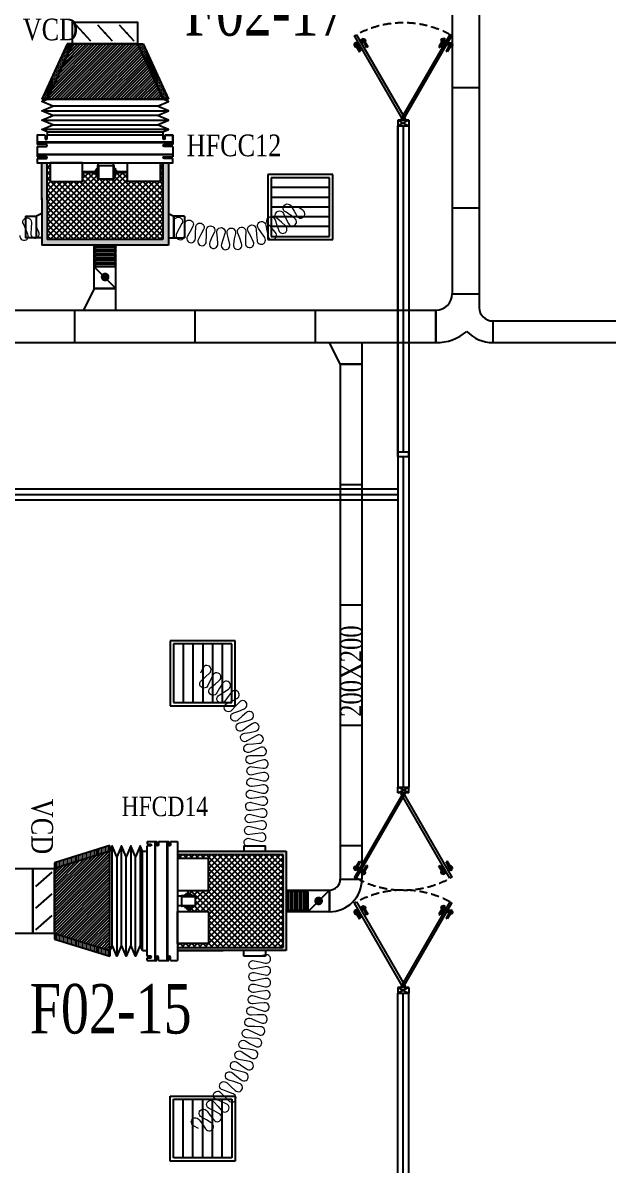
# Model space of a CAD drawing. Header units: metres. Extents: x 352651 to 1421851, y -87441 to -24441.
# Drawn here: x 466620 to 472017, y -55397 to -44860 of the extents above; entities that cross this region are included whole.
import ezdxf
from ezdxf.enums import TextEntityAlignment as Align

# ---------------------------------------------------------------- set-up
doc = ezdxf.new("R2010")
doc.units = ezdxf.units.M
doc.header["$LTSCALE"] = 300
doc.header["$MEASUREMENT"] = 0
doc.linetypes.add('DASHED2', pattern=[0.375, 0.25, -0.125])
for name, color, linetype in [('bat noi mem', 4, 'CONTINUOUS'), ('CUA', 8, 'CONTINUOUS'), ('CUAGIO', 2, 'CONTINUOUS'), ('KHUAT', 8, 'DASHED2'), ('KT', 1, 'CONTINUOUS'), ('thiet bi', 11, 'CONTINUOUS')]:
    doc.layers.add(name, color=color, linetype=linetype)
doc.layers.add('noi mem', color=5, linetype='BATTING', lineweight=0)
doc.styles.add('PHU', font='vntimeh.shx', dxfattribs={"width": 0.8})
doc.styles.add('ROMANS', font='romans.shx', dxfattribs={"width": 0.75, "bigfont": 'romancvn.shx'})
doc.linetypes.add('BATTING', pattern='A,0.0001,-0.1,[134,ltypeshp.shx,S=0.1,R=0,X=-0.1,Y=0],-0.2,[134,ltypeshp.shx,S=0.1,R=180,X=0.1,Y=0],-0.1', length=0.4001)
pattern_1 = [(0, (6191.959, -330839.266), (6.25, 12.5), [0, -12.5])]
pattern_2 = [(90, (524869.06, -608628.368), (12.5, 6.25), [0, -12.5])]

# ---------------------------------------------------------------- blocks, each defined once
blk = doc.blocks.new('SAG')
at = {"layer": 'CUAGIO'}
for p, q in [((-300, 300), (-300, -300)), ((300, 300), (-300, 300)), ((300, -300), (300, 300)), ((-300, -300), (300, -300))]:
    blk.add_line(p, q, dxfattribs=at)
at = {"layer": 'CUAGIO', "color": 8}
for p, q in [((-270, 270), (-270, -270)), ((270, 270), (-270, 270)), ((-180, -270), (-180, 270)), ((-90, -270), (-90, 270)), ((0, -270), (0, 270)), ((90, -270), (90, 270)), ((180, -270), (180, 270)), ((270, -270), (270, 270)), ((-270, -270), (270, -270))]:
    blk.add_line(p, q, dxfattribs=at)
blk = doc.blocks.new('bac noi mem')
at = {"layer": 'bat noi mem'}
for p, q in [((493887, -64673), (493867, -64693)), ((494067, -64693), (493867, -64693)), ((493867, -64693), (493887, -64713)), ((494047, -64673), (493887, -64673)), ((494047, -64673), (494067, -64693)), ((494067, -64693), (494047, -64713)), ((493887, -64713), (493867, -64733)), ((494067, -64733), (493867, -64733)), ((493867, -64733), (493887, -64753)), ((493887, -64753), (493867, -64773)), ((494067, -64773), (493867, -64773)), ((493867, -64773), (493887, -64793)), ((493887, -64793), (493867, -64813)), ((494047, -64713), (493887, -64713)), ((494047, -64753), (493887, -64753)), ((494047, -64793), (493887, -64793)), ((494047, -64713), (494067, -64733)), ((494067, -64733), (494047, -64753)), ((494047, -64753), (494067, -64773)), ((494067, -64773), (494047, -64793)), ((494047, -64793), (494067, -64813)), ((494067, -64813), (493867, -64813)), ((493867, -64813), (493887, -64833)), ((493887, -64833), (493867, -64853)), ((494067, -64853), (493867, -64853)), ((493867, -64853), (493887, -64873)), ((494047, -64833), (493887, -64833)), ((494047, -64873), (493887, -64873)), ((494067, -64813), (494047, -64833)), ((494047, -64833), (494067, -64853)), ((494067, -64853), (494047, -64873))]:
    blk.add_line(p, q, dxfattribs=at)

msp = doc.modelspace()

# ---------------------------------------------------------------- hatches: boundary and pattern name
at = {"layer": 'CUAGIO'}
h = msp.add_hatch(dxfattribs=at)
h.set_pattern_fill('DOTS', color=256, scale=200, style=0)
h.set_pattern_definition(pattern_1)
h.paths.add_polyline_path([(466844.9, -45564.1), (466794.9, -45564.1), (467028.4, -45054.1), (467078.4, -45054.1)])
h = msp.add_hatch(dxfattribs=at)
h.set_pattern_fill('ANSI31', color=256, scale=150, style=0)
h.set_pattern_definition([(45, (-178200, -49.294), (-13.25825215, 13.25825215), [])])
h.paths.add_polyline_path([(467678.4, -45054.1), (467078.4, -45054.1), (466844.9, -45564.1), (467911.9, -45564.1)])
h = msp.add_hatch(dxfattribs=at)
h.set_pattern_fill('DOTS', color=256, scale=200, style=0)
h.set_pattern_definition(pattern_1)
h.paths.add_polyline_path([(467678.4, -45054.1), (467728.4, -45054.1), (467961.9, -45564.1), (467911.9, -45564.1)])
h = msp.add_hatch(dxfattribs=at)
h.set_pattern_fill('DOTS', color=2, scale=200, style=0)
h.set_pattern_definition([(0, (-83715.349, 10575.844), (6.25, 12.5), [0, -12.5])])
h.paths.add_polyline_path([(467961.9, -46149.6), (467911.9, -46149.6), (467911.9, -46859.6), (466844.9, -46859.6), (466844.9, -46477), (466844.9, -46149.6), (466794.9, -46149.6), (466794.9, -46492), (466794.9, -46909.6), (467961.9, -46909.6)])
at = {"layer": 'CUAGIO', "ltscale": 1.5}
h = msp.add_hatch(dxfattribs=at)
h.set_pattern_fill('ANSI37', color=9, scale=300, style=0)
h.paths.add_polyline_path([(467911.9, -46859.6), (467911.9, -46149.6), (467885.9, -46149.6), (467885.9, -46324.6), (467585.9, -46324.6), (467585.9, -46241.7), (467480.6, -46241.7), (467480.6, -46257.3), (467470.1, -46257.3), (467470.1, -46273.1), (467460.2, -46273.1), (467460.2, -46298.1, -1), (467453.7, -46300.2), (467317.5, -46300.2, -1), (467311.1, -46298.1), (467311.1, -46273.1), (467301.2, -46273.1), (467301.2, -46257.3), (467290.6, -46257.3), (467290.6, -46241.7), (467171, -46241.7), (467171, -46324.6), (466871, -46324.6), (466871, -46149.6), (466844.9, -46149.6), (466844.9, -46492), (466844.9, -46859.6)])
at = {"layer": 'CUAGIO'}
h = msp.add_hatch(dxfattribs=at)
h.set_pattern_fill('DOTS', color=2, scale=200, angle=90, style=0)
h.set_pattern_definition(pattern_2)
h.paths.add_polyline_path([(466912, -52659.6), (466912, -52607.2), (467422, -52449.2), (467422, -52501.6)])
h = msp.add_hatch(dxfattribs=at)
h.set_pattern_fill('ANSI31', color=256, scale=150, style=0)
h.set_pattern_definition([(45, (-177759.066, 1e-10), (-13.25825215, 13.25825215), [])])
h.paths.add_polyline_path([(467422, -52501.6), (466912, -52659.6), (466912, -53259.6), (467422, -53417.6)])
h = msp.add_hatch(dxfattribs=at)
h.set_pattern_fill('DOTS', color=2, scale=200, angle=-90, style=0)
h.set_pattern_definition([(270, (498584.477, 545577.285), (12.5, -6.25), [0, -12.5])])
h.paths.add_polyline_path([(469017, -53387.6), (468047, -53387.6), (468047, -53417.6), (469047, -53417.6), (469047, -52501.6), (468047, -52501.6), (468047, -52531.6), (469017, -52531.6)])
at = {"layer": 'CUAGIO', "ltscale": 1.5}
h = msp.add_hatch(dxfattribs=at)
h.set_pattern_fill('ANSI37', color=9, scale=300, style=0)
h.paths.add_polyline_path([(468333, -53057.8), (468333, -53352.8), (468047, -53352.8), (468047, -53387.6), (469017, -53387.6), (469017, -52531.6), (468047, -52531.6), (468047, -52567.8), (468333, -52567.8), (468333, -52862.8), (468145.6, -52862.8), (468145.6, -52892.2), (468165.8, -52892.2), (468165.8, -52902.7), (468181.6, -52902.7), (468181.6, -52912.6), (468206.5, -52912.6, -1), (468208.6, -52919.1), (468208.6, -53001.5, -1), (468206.5, -53007.9), (468181.6, -53007.9), (468181.6, -53017.8), (468165.8, -53017.8), (468165.8, -53028.4), (468145.6, -53028.4), (468145.6, -53057.8)])
at = {"layer": 'CUAGIO'}
h = msp.add_hatch(dxfattribs=at)
h.set_pattern_fill('DOTS', color=2, scale=200, angle=90, style=0)
h.set_pattern_definition(pattern_2)
h.paths.add_polyline_path([(466912, -53311.9), (466912, -53259.6), (467422, -53417.6), (467422, -53469.9)])

# ---------------------------------------------------------------- linework, layer by layer
at = {"layer": 'bat noi mem'}
for p, q in [((466844.9, -45564.1), (467911.9, -45564.1)), ((467911.9, -45564.1), (466844.9, -45564.1)), ((466794.9, -45671.3), (467961.9, -45671.3)), ((467861.9, -45628.4), (466894.9, -45628.4)), ((467861.9, -45714.1), (466894.9, -45714.1)), ((466794.9, -45757), (467961.9, -45757)), ((466894.9, -45799.8), (467861.9, -45799.8)), ((467961.9, -45842.7), (466794.9, -45842.7)), ((467443.5, -53367.6), (467443.5, -52451.6)), ((467529.2, -53367.6), (467529.2, -52451.6)), ((467614.9, -52451.6), (467614.9, -53367.6)), ((467700.6, -52451.6), (467700.6, -53367.6)), ((467422, -53417.6), (467422, -52501.6)), ((467486.3, -52551.6), (467486.3, -53467.6)), ((467572, -53467.6), (467572, -52551.6)), ((467657.7, -53467.6), (467657.7, -52551.6))]:
    msp.add_line(p, q, dxfattribs=at)
for points in [[(466844.9, -45864.1), (466794.9, -45842.7), (466894.9, -45799.8), (466794.9, -45757), (466894.9, -45714.1), (466794.9, -45671.3), (466894.9, -45628.4), (466794.9, -45585.6), (466844.9, -45564.1)], [(467911.9, -45864.1), (467961.9, -45842.7), (467861.9, -45799.8), (467961.9, -45757), (467861.9, -45714.1), (467961.9, -45671.3), (467861.9, -45628.4), (467961.9, -45585.6), (467911.9, -45564.1)], [(467722, -52501.6), (467700.6, -52451.6), (467657.7, -52551.6), (467614.9, -52451.6), (467572, -52551.6), (467529.2, -52451.6), (467486.3, -52551.6), (467443.5, -52451.6), (467422, -52501.6)], [(467722, -53417.6), (467700.6, -53367.6), (467657.7, -53467.6), (467614.9, -53367.6), (467572, -53467.6), (467529.2, -53367.6), (467486.3, -53467.6), (467443.5, -53367.6), (467422, -53417.6)]]:
    msp.add_lwpolyline(points, dxfattribs=at)
at = {"layer": 'CUA'}
for p, q in [((469716.2, -45049.7), (469671.2, -45075.6)), ((469679.8, -45038.8), (469708.8, -45088.9)), ((469696.8, -45080.6), (469722.8, -45125.7)), ((469707.6, -45074.4), (469733.6, -45119.4)), ((469737.7, -45037.2), (469782.7, -45011.3)), ((469746.5, -45000.3), (469775.4, -45050.5)), ((469763.4, -45042.2), (469789.4, -45087.2)), ((469774.2, -45035.9), (469800.2, -45081)), ((469800.2, -45081), (469789.4, -45087.2)), ((470482.2, -45035.9), (470456.2, -45081)), ((470456.2, -45081), (470467, -45087.2)), ((470493, -45042.2), (470467, -45087.2)), ((470518.7, -45037.2), (470473.7, -45011.3)), ((470509.9, -45000.3), (470481, -45050.5)), ((470548.8, -45074.4), (470522.8, -45119.4)), ((470559.6, -45080.6), (470533.6, -45125.7)), ((470540.2, -45049.7), (470585.2, -45075.6)), ((470576.6, -45038.8), (470547.6, -45088.9)), ((469722.8, -45125.7), (469733.6, -45119.4)), ((470533.6, -45125.7), (470522.8, -45119.4)), ((470178, -45756.8), (470078.4, -45756.8)), ((470178, -45756.8), (470078.4, -45809.6)), ((470078.4, -45756.8), (470178, -45809.6)), ((470078.4, -45756.8), (470078.4, -45809.6)), ((470078.4, -45809.6), (470178, -45809.6)), ((470178, -45756.8), (470178, -45809.6)), ((470078.4, -51909.6), (470178, -51909.6)), ((470178, -51962.3), (470078.4, -51909.6)), ((470078.4, -51962.3), (470178, -51909.6)), ((470078.4, -51962.3), (470078.4, -51909.6)), ((470178, -51962.3), (470178, -51909.6)), ((470178, -51962.3), (470078.4, -51962.3)), ((469716.2, -52669.5), (469671.2, -52643.5)), ((469679.8, -52680.4), (469708.8, -52630.2)), ((469696.8, -52638.5), (469722.8, -52593.5)), ((469707.6, -52644.7), (469733.6, -52599.7)), ((469722.8, -52593.5), (469733.6, -52599.7)), ((469737.7, -52681.9), (469782.7, -52707.9)), ((469746.5, -52718.8), (469775.4, -52668.7)), ((469763.4, -52677), (469789.4, -52631.9)), ((469774.2, -52683.2), (469800.2, -52638.2)), ((469800.2, -52638.2), (469789.4, -52631.9)), ((470456.2, -52638.2), (470467, -52631.9)), ((470482.2, -52683.2), (470456.2, -52638.2)), ((470493, -52677), (470467, -52631.9)), ((470518.7, -52681.9), (470473.7, -52707.9)), ((470509.9, -52718.8), (470481, -52668.7)), ((470533.6, -52593.5), (470522.8, -52599.7)), ((470548.8, -52644.7), (470522.8, -52599.7)), ((470559.6, -52638.5), (470533.6, -52593.5)), ((470540.2, -52669.5), (470585.2, -52643.5)), ((470576.6, -52680.4), (470547.6, -52630.2)), ((469746.5, -53000.3), (469775.4, -53050.5)), ((470509.9, -53000.3), (470481, -53050.5)), ((469716.2, -53049.7), (469671.2, -53075.6)), ((469679.8, -53038.8), (469708.8, -53088.9)), ((469696.8, -53080.6), (469722.8, -53125.7)), ((469707.6, -53074.4), (469733.6, -53119.4)), ((469737.7, -53037.2), (469782.7, -53011.3)), ((469763.4, -53042.2), (469789.4, -53087.2)), ((469774.2, -53035.9), (469800.2, -53081)), ((469800.2, -53081), (469789.4, -53087.2)), ((470482.2, -53035.9), (470456.2, -53081)), ((470456.2, -53081), (470467, -53087.2)), ((470493, -53042.2), (470467, -53087.2)), ((470518.7, -53037.2), (470473.7, -53011.3)), ((470548.8, -53074.4), (470522.8, -53119.4)), ((470559.6, -53080.6), (470533.6, -53125.7)), ((470540.2, -53049.7), (470585.2, -53075.6)), ((470576.6, -53038.8), (470547.6, -53088.9)), ((469722.8, -53125.7), (469733.6, -53119.4)), ((470533.6, -53125.7), (470522.8, -53119.4)), ((470178, -53756.8), (470078.4, -53756.8)), ((470178, -53756.8), (470078.4, -53809.6)), ((470078.4, -53756.8), (470178, -53809.6)), ((470078.4, -53756.8), (470078.4, -53809.6)), ((470078.4, -53809.6), (470178, -53809.6)), ((470178, -53756.8), (470178, -53809.6))]:
    msp.add_line(p, q, dxfattribs=at)
at = {"layer": 'CUA', "linetype": 'Continuous'}
for p, q in [((470078.4, -48859.6), (470078.4, -45809.6)), ((470078.4, -45809.6), (470078.4, -48859.6)), ((470128.4, -45809.6), (470128.4, -48819.6)), ((470178.4, -45809.6), (470178.4, -48859.6)), ((470078.4, -48859.6), (470078.4, -51909.6)), ((470128.4, -48859.6), (470128.4, -51909.6)), ((470178.4, -48859.6), (470178.4, -51909.6)), ((461278.4, -49159.6), (470078.4, -49159.6)), ((461278.4, -49209.6), (470078.4, -49209.6)), ((461278.4, -49259.6), (470078.4, -49259.6)), ((470078.4, -59059.6), (470078.4, -53809.6)), ((470128.4, -59009.6), (470128.4, -53809.6)), ((470178.4, -58959.6), (470178.4, -53809.6))]:
    msp.add_line(p, q, dxfattribs=at)
at = {"layer": 'CUA'}
for points in [[(469697.9, -44969.2), (470146.5, -45746.2), (470128.2, -45756.8), (469679.6, -44979.8)], [(470558.5, -44969.2), (470109.9, -45746.2), (470128.2, -45756.8), (470576.8, -44979.8)], [(469697.9, -52749.9), (470146.5, -51972.9), (470128.2, -51962.3), (469679.6, -52739.4)], [(470558.5, -52749.9), (470109.9, -51972.9), (470128.2, -51962.3), (470576.8, -52739.4)], [(469697.9, -52969.2), (470146.5, -53746.2), (470128.2, -53756.8), (469679.6, -52979.8)], [(470558.5, -52969.2), (470109.9, -53746.2), (470128.2, -53756.8), (470576.8, -52979.8)]]:
    msp.add_lwpolyline(points, close=True, dxfattribs=at)
at = {"layer": 'CUA', "linetype": 'Continuous'}
msp.add_lwpolyline([(470178.4, -48859.6), (470178.4, -48819.6), (470078.4, -48819.6), (470078.4, -48859.6)], close=True, dxfattribs=at)
at = {"layer": 'CUA', "extrusion": (0, 0, -1)}
for centre, major_axis in [((469693.6, -45062.7), (4.7, 17.6)), ((470496.1, -45024.2), (17.6, 4.7)), ((469760.3, -52694.9), (-17.6, -4.7)), ((470562.8, -52656.5), (-4.7, -17.6)), ((469693.6, -53062.7), (4.7, 17.6)), ((470496.1, -53024.2), (17.6, 4.7))]:
    msp.add_ellipse(centre, major_axis=major_axis, ratio=1, dxfattribs=at)
at = {"layer": 'CUA'}
for centre, major_axis in [((469760.3, -45024.2), (-17.6, 4.7)), ((470562.8, -45062.7), (-4.7, 17.6)), ((469693.6, -52656.5), (4.7, -17.6)), ((470496.1, -52694.9), (17.6, -4.7)), ((469760.3, -53024.2), (-17.6, 4.7)), ((470562.8, -53062.7), (-4.7, 17.6))]:
    msp.add_ellipse(centre, major_axis=major_axis, ratio=1, dxfattribs=at)
at = {"layer": 'CUAGIO'}
for p, q in [((470578.4, -39909.6), (470578.4, -47359.6)), ((470828.4, -39909.6), (470828.4, -47484.6)), ((467245.4, -45028.4), (467111.5, -44879.8)), ((467445.4, -45028.4), (467311.5, -44879.8)), ((467645.4, -45028.4), (467511.5, -44879.8)), ((467028.4, -45054.1), (466794.9, -45564.1)), ((467078.4, -45054.1), (466844.9, -45564.1)), ((467078.4, -45054.1), (467028.4, -45054.1)), ((467028.4, -45054.1), (467728.4, -45054.1)), ((467078.4, -45054.1), (467028.4, -45054.1)), ((467678.4, -45054.1), (467911.9, -45564.1)), ((467678.4, -45054.1), (467728.4, -45054.1)), ((467678.4, -45054.1), (467728.4, -45054.1)), ((467728.4, -45054.1), (467961.9, -45564.1)), ((470828.4, -45459.6), (470578.4, -45459.6)), ((467961.9, -45564.1), (466794.9, -45564.1)), ((466794.9, -45564.1), (467961.9, -45564.1)), ((466844.9, -45564.1), (467911.9, -45564.1)), ((467911.9, -45564.1), (466844.9, -45564.1)), ((466794.9, -46492), (466794.9, -46149.6)), ((466844.9, -46492), (466844.9, -46149.6)), ((467911.9, -46477), (467911.9, -46149.6)), ((466794.9, -46477), (466794.9, -46909.6)), ((466844.9, -46477), (466844.9, -46859.6)), ((467911.9, -46477), (467911.9, -46857.8)), ((470828.4, -46569.6), (470578.4, -46569.6)), ((466645.2, -46642.6), (466645.2, -46842.6)), ((466744.9, -46842.6), (466744.9, -46642.6)), ((466744.9, -46842.6), (466744.9, -46642.6)), ((466744.9, -46842.6), (466744.9, -46642.6)), ((468011.9, -46642.6), (468011.9, -46842.6)), ((468011.9, -46842.6), (468011.9, -46642.6)), ((468011.9, -46842.6), (468011.9, -46642.6)), ((468111.6, -46642.6), (468111.6, -46842.6)), ((466744.9, -46842.6), (466645.2, -46842.6)), ((468011.9, -46842.6), (468111.6, -46842.6)), ((467278.4, -47309.6), (467278.4, -46909.6)), ((467478.4, -47409.6), (467478.4, -46909.6)), ((467478.4, -47109.6), (467278.4, -47109.6)), ((467278.4, -47109.6), (467478.4, -47309.6)), ((467478.4, -47509.6), (467478.4, -47198.6)), ((467278.4, -47309.6), (467178.4, -47509.6)), ((467278.4, -47309.6), (467478.4, -47309.6)), ((467478.4, -47309.6), (467278.4, -47309.6)), ((470578.4, -47359.6), (470828.4, -47359.6)), ((460092.4, -47509.6), (470428.4, -47509.6)), ((467098.4, -47809.6), (467098.4, -47509.6)), ((468208.4, -47809.6), (468208.4, -47509.6)), ((469318.4, -47809.6), (469318.4, -47509.6)), ((470428.4, -47509.6), (470428.4, -47809.6)), ((470428.4, -47809.6), (470428.4, -47509.6)), ((470953.4, -47609.6), (484910.4, -47609.6)), ((470953.4, -47609.6), (470953.4, -47809.6)), ((460092.4, -47809.6), (470428.4, -47809.6)), ((469547, -48009.6), (469447, -47809.6)), ((469747, -47809.6), (469747, -48120.5)), ((470953.4, -47809.6), (484910.4, -47809.6)), ((469547, -48009.6), (469547, -52759.6)), ((469547, -48009.6), (469747, -48009.6)), ((469747, -48009.6), (469547, -48009.6)), ((469747, -48009.6), (469747, -52759.6)), ((469547, -49119.6), (469747, -49119.6)), ((469547, -50229.6), (469747, -50229.6)), ((469547, -51339.6), (469747, -51339.6)), ((468657.7, -52451.6), (468857.7, -52451.6)), ((469547, -52449.6), (469747, -52449.6)), ((468047, -52531.6), (469017, -52531.6)), ((466712, -52659.6), (466712, -53259.6)), ((466886.3, -52692.6), (466737.7, -52826.5)), ((469547, -52759.6), (469747, -52759.6)), ((466886.3, -52892.6), (466737.7, -53026.5)), ((469047, -52859.6), (469447, -52859.6)), ((469447, -52859.6), (469247, -53059.6)), ((469247, -53059.6), (469247, -52859.6)), ((469447, -53059.6), (469447, -52859.6)), ((469447, -52859.6), (469447, -53059.6)), ((466886.3, -53092.6), (466737.7, -53226.5)), ((469447, -53059.6), (469047, -53059.6)), ((468047, -53387.6), (469017, -53387.6)), ((468047, -53417.6), (468468.4, -53417.6)), ((468857.7, -53467.6), (468657.7, -53467.6))]:
    msp.add_line(p, q, dxfattribs=at)
at = {"layer": 'CUAGIO', "color": 2}
for p, q in [((467911.9, -46149.6), (467911.9, -46859.6)), ((467961.9, -46149.6), (467961.9, -46909.6)), ((467911.9, -46859.6), (466844.9, -46859.6)), ((467961.9, -46909.6), (466794.9, -46909.6)), ((467422, -53469.9), (467422, -52449.2)), ((468047, -52501.6), (469047, -52501.6)), ((469017, -52531.6), (469017, -53387.6)), ((469047, -52501.6), (469047, -53417.6)), ((465602, -52659.6), (466712, -52659.6)), ((466712, -53259.6), (466712, -52659.6)), ((466912, -52607.2), (466912, -52659.6)), ((466912, -53244.1), (466912, -52675.1)), ((466712, -53259.6), (465602, -53259.6)), ((466912, -53259.6), (466912, -53311.9)), ((467422, -53417.6), (467422, -53469.9)), ((469047, -53417.6), (468047, -53417.6))]:
    msp.add_line(p, q, dxfattribs=at)
at = {"layer": 'CUAGIO'}
for points in [[(467078.4, -44854.1), (467678.4, -44854.1), (467678.4, -45054.1), (467078.4, -45054.1)], [(466712, -53259.6), (466712, -52659.6), (466912, -52659.6), (466912, -53259.6)]]:
    msp.add_lwpolyline(points, close=True, dxfattribs=at)
for points, const_width in [([(467173.4, -44954.1, 1), (467183.4, -44954.1, 1)], 10), ([(467373.4, -44954.1, 1), (467383.4, -44954.1, 1)], 10), ([(467573.4, -44954.1, 1), (467583.4, -44954.1, 1)], 10), ([(467358.4, -47204.1, 1), (467398.4, -47204.1, 1)], 40), ([(466812, -52764.6, 1), (466812, -52754.6, 1)], 10), ([(466812, -52964.6, 1), (466812, -52954.6, 1)], 10), ([(469347, -52939.6, 1), (469347, -52979.6, 1)], 40), ([(466812, -53164.6, 1), (466812, -53154.6, 1)], 10)]:
    msp.add_lwpolyline(points, format="xyb", close=True, dxfattribs=dict(at, const_width=const_width))
for points in [[(466645.2, -46642.6), (466744.9, -46642.6)], [(466794.9, -46617.4), (466744.9, -46642.6)], [(467961.9, -46617.4), (468011.9, -46642.6)], [(468111.6, -46642.6), (468011.9, -46642.6)], [(466794.9, -46842.6), (466744.9, -46842.6)], [(467961.9, -46842.6), (468011.9, -46842.6)], [(467422, -52449.2), (466912, -52607.2)], [(468657.7, -52451.6), (468657.7, -52501.6)], [(468857.7, -52501.6), (468857.7, -52451.6)], [(466912, -53259.6), (467422, -53417.6), (467422, -52501.6), (466912, -52659.6)], [(466912, -53311.9), (467422, -53469.9)], [(468657.7, -53467.6), (468657.7, -53417.6)], [(468857.7, -53417.6), (468857.7, -53467.6)]]:
    msp.add_lwpolyline(points, dxfattribs=at)
for centre, radius, start, end in [((470428.4, -47359.6), 150, 270, 0), ((470953.4, -47484.6), 125, 180, 270), ((470428.4, -47359.6), 450, 270, 309.65087), ((470953.4, -47484.6), 325, 222.95823, 270), ((469447, -52759.6), 100, 270, 0), ((469447, -52759.6), 300, 270, 0)]:
    msp.add_arc(centre, radius, start, end, dxfattribs=at)
at = {"layer": 'KHUAT'}
for centre, start, end in [((470128.2, -45758.8), 61.40997, 118.59003), ((470128.2, -51960.3), 241.40997, 298.59003), ((470128.2, -53758.8), 61.40997, 118.59003)]:
    msp.add_arc(centre, 899.3, start, end, dxfattribs=at)
at = {"layer": 'noi mem', "ltscale": 1.5}
for points in [[(468011.9, -46742.6), (468013.9, -46691.3, -1.3333333), (468086.3, -46711), (468062, -46756.2), (468037.7, -46801.4, 1.3333333), (468110.1, -46821.1), (468112.1, -46769.9), (468114.1, -46718.6, -1.3333333), (468186.4, -46738.3), (468162.2, -46783.5), (468137.9, -46828.7, 1.3333333), (468210.3, -46848.4), (468212.2, -46797.1), (468214.2, -46745.9, -1.3333333), (468286.6, -46765.6), (468262.3, -46810.8), (468238, -46856, 1.3333333), (468310.4, -46875.7), (468312.4, -46824.4), (468312.7, -46773.5, -1.3333333), (468385.6, -46790.9), (468362.9, -46836.4), (468343, -46884.2, 1.3333333), (468416.9, -46896.8), (468414, -46845.2), (468407.8, -46794.7, -1.3333333), (468482.4, -46802.6), (468465.6, -46850.7), (468452, -46900.6, 1.3333333), (468526.9, -46903.7), (468517.5, -46852.9), (468504.9, -46803.6, -1.3333333), (468579.8, -46801.9), (468569.4, -46851.7), (468562.2, -46903, 1.3333333), (468636.9, -46896.5), (468621.1, -46847.3), (468602.3, -46800, -1.3333333), (468676.4, -46788.8), (468672.4, -46839.6), (468671.8, -46891.3, 1.3333333), (468745.1, -46875.4), (468723.1, -46828.6), (468698.4, -46784, -1.3333333), (468770.5, -46763.5), (468773, -46814.3), (468779, -46865.7, 1.3333333), (468849.7, -46840.6), (468821.9, -46797), (468791.7, -46756, -1.3333333), (468860.7, -46726.4), (468869.6, -46776.5), (468882.1, -46826.7, 1.3333333), (468949, -46792.8), (468915.9, -46753), (468880.7, -46716.2, -1.3333333), (468945.3, -46678.1), (468960.6, -46726.7), (468979.4, -46774.8, 1.3333333), (469041.4, -46732.7), (469003.5, -46697.5), (468963.9, -46665.4, -1.3333333), (469023.1, -46619.4), (469044.4, -46665.6), (469069.2, -46711, 1.3333333), (469125.4, -46661.3), (469083.3, -46631.2), (469040.4, -46603, -1.3333333), (469094.7, -46551.2), (469120.9, -46595.4), (469147, -46639.5, 1.3333333), (469201.3, -46587.8), (469158.4, -46559.6)], [(466592.8, -46821.9, 1.3333333), (466666.6, -46809.1), (466645.9, -46761.7), (466624.4, -46714.9, -1.3333333), (466698, -46700.7), (466695.4, -46752.1), (466692.8, -46803.6, 1.3333333), (466766.5, -46789.4), (466744.9, -46742.6)], [(468757.7, -52451.6), (468707.3, -52458.9, -1.3333333), (468710.9, -52384), (468760.3, -52396), (468809.8, -52408.1, 1.3333333), (468813.4, -52333.2), (468763, -52340.5), (468712.6, -52347.9, -1.3333333), (468716.1, -52272.9), (468765.6, -52285), (468815.1, -52297.1, 1.3333333), (468818.6, -52222.1), (468768.2, -52229.5), (468717.8, -52236.8, -1.3333333), (468721.4, -52161.9), (468770.8, -52173.9), (468820.3, -52186, 1.3333333), (468823.9, -52111.1), (468773.5, -52118.4), (468723.1, -52125.8, -1.3333333), (468726.6, -52050.8), (468776.1, -52062.9), (468825.6, -52075, 1.3333333), (468829.1, -52000), (468778.7, -52007.4), (468728.3, -52014.7, -1.3333333), (468731.9, -51939.8), (468781.3, -51951.9), (468830.8, -51963.9, 1.3333333), (468834.4, -51889), (468784, -51896.3), (468733.6, -51903.7, -1.3333333), (468737.1, -51828.8), (468786.5, -51840.8), (468836.8, -51851.1, 1.3333333), (468837.7, -51776.1), (468787.2, -51785.2), (468738, -51796.9, -1.3333333), (468735, -51721.9), (468785, -51729.7), (468836, -51734.8, 1.3333333), (468829.3, -51660.1), (468780, -51674.3), (468732.2, -51690.9, -1.3333333), (468721.7, -51616.7), (468772.2, -51619.3), (468823.5, -51619.2, 1.3333333), (468809.2, -51545.6), (468761.6, -51564.8), (468715.7, -51586.1, -1.3333333), (468697.7, -51513.3), (468748.2, -51510.8), (468799.2, -51505.5, 1.3333333), (468777.5, -51433.7), (468732.1, -51457.6), (468688.7, -51483.5, -1.3333333), (468663.4, -51412.9), (468713.4, -51405.3), (468763.6, -51394.9, 1.3333333), (468734.7, -51325.6), (468691.9, -51354), (468651.4, -51384.2, -1.3333333), (468619, -51316.5), (468668, -51303.9), (468716.8, -51288.4, 1.3333333), (468681.1, -51222.5), (468641.4, -51255), (468604.1, -51289.2, -1.3333333), (468565, -51225.2), (468612.5, -51207.6), (468659.5, -51187.2, 1.3333333), (468617.2, -51125.3), (468581.1, -51161.7), (468547.5, -51199.5, -1.3333333), (468502.1, -51139.7), (468547.5, -51117.4), (468592.3, -51092.4, 1.3333333), (468543.9, -51035.1), (468511.7, -51075), (468482, -51116, -1.3333333), (468430.8, -51061.2), (468473.7, -51034.4), (468515.7, -51004.9, 1.3333333), (468461.7, -50952.8), (468433.7, -50995.7), (468408.4, -51039.5, -1.3333333), (468351.9, -50990.2), (468391.9, -50959.2), (468430.6, -50925.6, 1.3333333), (468371.7, -50879.3), (468348.2, -50924.8), (468326.5, -50970.9, -1.3333333), (468266, -50926.6), (468303.3, -50892), (468340.6, -50857.4, 1.3333333), (468280.1, -50813.1), (468258.4, -50859.2)], [(468238.4, -55059.6), (468194.7, -55033.2, -1.3333333), (468245.6, -54978.1), (468275.4, -55019.5), (468305.2, -55060.9, 1.3333333), (468356, -55005.7), (468312.3, -54979.4), (468268.3, -54954, -1.3333333), (468318, -54897.9), (468348.5, -54938.6), (468380.4, -54978.7, 1.3333333), (468428.5, -54921.1), (468383.5, -54896.8), (468338, -54874, -1.3333333), (468384.4, -54815.1), (468417.2, -54854), (468451.4, -54892.1, 1.3333333), (468496.1, -54831.9), (468449.7, -54810.2), (468403, -54790.1, -1.3333333), (468445.9, -54728.6), (468480.9, -54765.5), (468517.3, -54801.6, 1.3333333), (468558.4, -54738.9), (468510.8, -54719.9), (468463, -54702.6, -1.3333333), (468502.3, -54638.7), (468539.4, -54673.5), (468577.8, -54707.5, 1.3333333), (468615.2, -54642.5), (468566.6, -54626.3), (468517.9, -54611.7, -1.3333333), (468553.4, -54545.7), (468592.4, -54578.3), (468632.7, -54609.9, 1.3333333), (468666.3, -54542.9), (468616.8, -54529.5), (468567.3, -54517.8, -1.3333333), (468599, -54449.8), (468639.8, -54480.1), (468681.9, -54509.4, 1.3333333), (468711.5, -54440.5), (468661.4, -54430.1), (468611.3, -54421.2, -1.3333333), (468639, -54351.5), (468681.5, -54379.4), (468725.2, -54406.2, 1.3333333), (468750.8, -54335.7), (468700.1, -54328.2), (468649.6, -54322.2, -1.3333333), (468673.2, -54251), (468717.2, -54276.4), (468762.4, -54300.6, 1.3333333), (468783.9, -54228.7), (468732.8, -54224.2), (468682.1, -54221.2, -1.3333333), (468701.5, -54148.7), (468746.9, -54171.5), (468793.4, -54193.1, 1.3333333), (468810.7, -54120.1), (468759.5, -54118.5), (468708.7, -54118.4, -1.3333333), (468723.8, -54045), (468770.5, -54065.1), (468818.2, -54083.9, 1.3333333), (468831.2, -54010), (468780, -54011.4), (468729.2, -54014.3, -1.3333333), (468740.1, -53940.1), (468787.9, -53957.5), (468836.6, -53973.5, 1.3333333), (468845.3, -53899), (468794.3, -53903.3), (468743.8, -53909.2, -1.3333333), (468750.3, -53834.5), (468799, -53849), (468848.5, -53862.2, 1.3333333), (468852.9, -53787.3), (468802.2, -53794.6), (468752.1, -53803.4, -1.3333333), (468754.4, -53728.4), (468803.9, -53740.1), (468853.9, -53750.6, 1.3333333), (468854.2, -53675.6), (468804.1, -53685.6), (468754.1, -53695.9, -1.3333333), (468754.1, -53620.9), (468804.1, -53631.1), (468854.1, -53641.3, 1.3333333), (468854.1, -53566.3), (468804.1, -53576.6), (468754.1, -53586.8, -1.3333333), (468754.1, -53511.8), (468804.1, -53522.1), (468854.1, -53532.3, 1.3333333), (468854.1, -53457.3), (468804.1, -53467.6)]]:
    msp.add_lwpolyline(points, format="xyb", dxfattribs=at)
at = {"layer": 'thiet bi'}
for p, q in [((466844.9, -45864.1), (467911.9, -45864.1)), ((466844.9, -45864.1), (466844.9, -45895.6)), ((467911.9, -45864.1), (467911.9, -45895.6)), ((468003.9, -45961.6), (466752.9, -45961.6)), ((468003.9, -45966.6), (466752.9, -45966.6)), ((468003.9, -46072.6), (466752.9, -46072.6)), ((468003.9, -46077.6), (466752.9, -46077.6)), ((467314.3, -46171.7), (467314.3, -46149.6)), ((467457, -46171.7), (467457, -46149.6)), ((467290.6, -46232.6), (467171, -46232.6)), ((467171, -46232.6), (467171, -46241.7)), ((467290.6, -46241.7), (467171, -46241.7)), ((467301.2, -46216.9), (467290.6, -46216.9)), ((467290.6, -46216.9), (467290.6, -46257.3)), ((467301.2, -46257.3), (467290.6, -46257.3)), ((467311.1, -46201.1), (467301.2, -46201.1)), ((467301.2, -46201.1), (467301.2, -46273.1)), ((467317.5, -46174.1), (467317.5, -46300.2)), ((467453.7, -46174.1), (467453.7, -46300.2)), ((467460.2, -46201.1), (467470.1, -46201.1)), ((467470.1, -46201.1), (467470.1, -46273.1)), ((467470.1, -46216.9), (467480.6, -46216.9)), ((467470.1, -46257.3), (467480.6, -46257.3)), ((467480.6, -46216.9), (467480.6, -46257.3)), ((467585.9, -46232.6), (467480.6, -46232.6)), ((467585.9, -46241.7), (467480.6, -46241.7)), ((467311.1, -46273.1), (467301.2, -46273.1)), ((467460.2, -46273.1), (467470.1, -46273.1)), ((467765, -52410.6), (467854, -52410.6)), ((467765, -53469.1), (467765, -52451.2)), ((467838.8, -53509.1), (467838.8, -52411.1)), ((467844.3, -53509.1), (467844.3, -52411.1)), ((467870, -52410.6), (467965, -52410.6)), ((467950.3, -53509.1), (467950.3, -52411.1)), ((467955.3, -53509.1), (467955.3, -52411.1)), ((467981, -52410.6), (468047, -52410.6)), ((467722, -53417.6), (467722, -52501.6)), ((467722, -52501.6), (467765, -52501.6)), ((468125.4, -52902.7), (468125.4, -52892.2)), ((468125.4, -52892.2), (468165.8, -52892.2)), ((468145.6, -52892.2), (468145.6, -52862.8)), ((468165.8, -52902.7), (468165.8, -52892.2)), ((468080.2, -52915.8), (468047, -52915.8)), ((468208.6, -52912.6), (468082.5, -52912.6)), ((468082.5, -52912.6), (468082.5, -53007.9)), ((468082.5, -52919.1), (468208.6, -52919.1)), ((468082.5, -53001.5), (468208.6, -53001.5)), ((468109.6, -52912.6), (468109.6, -52902.7)), ((468109.6, -52902.7), (468181.6, -52902.7)), ((468181.6, -52912.6), (468181.6, -52902.7)), ((468208.6, -52912.6), (468208.6, -53007.9)), ((468080.2, -53004.7), (468047, -53004.7)), ((468208.6, -53007.9), (468082.5, -53007.9)), ((468109.6, -53007.9), (468109.6, -53017.8)), ((468109.6, -53017.8), (468181.6, -53017.8)), ((468125.4, -53017.8), (468125.4, -53028.4)), ((468125.4, -53028.4), (468165.8, -53028.4)), ((468145.6, -53028.4), (468145.6, -53057.8)), ((468165.8, -53017.8), (468165.8, -53028.4)), ((468181.6, -53007.9), (468181.6, -53017.8)), ((467722, -53417.6), (467765, -53417.6)), ((467765, -53509.6), (467854, -53509.6)), ((467870, -53509.6), (467965, -53509.6)), ((467981, -53509.6), (468047, -53509.6))]:
    msp.add_line(p, q, dxfattribs=at)
for points in [[(466826.9, -45895.6), (466752.9, -45895.6), (466752.9, -45983.1)], [(467913.9, -45895.6), (466842.9, -45895.6)], [(468003.9, -45983.1), (468003.9, -45895.6), (467929.9, -45895.6)], [(467929.9, -45895.6), (468003.9, -45895.6), (468003.9, -45983.1)], [(466752.9, -45999.1), (466752.9, -46094.1)], [(468003.9, -45999.1), (468003.9, -46094.1)], [(466752.9, -46110.1), (466752.9, -46149.6), (468003.9, -46149.6), (468003.9, -46110.1)], [(467765, -52410.6), (467765, -52435.2)], [(467870, -52410.6), (467965, -52410.6)], [(468047, -52410.6), (468047, -53509.6)], [(467765, -53509.6), (467765, -53485.1)], [(467870, -53509.6), (467965, -53509.6)]]:
    msp.add_lwpolyline(points, dxfattribs=at)
for points in [[(466826.9, -45895.6), (466826.9, -45927.6, 1), (466842.9, -45927.6), (466842.9, -45895.6)], [(467929.9, -45895.6), (467929.9, -45927.6, -1), (467913.9, -45927.6), (467913.9, -45895.6)], [(467929.9, -45895.6), (467929.9, -45927.6, -1), (467913.9, -45927.6), (467913.9, -45895.6)], [(466752.9, -45999.1), (466834.9, -45999.1, 1), (466834.9, -45983.1), (466752.9, -45983.1)], [(468003.9, -45999.1), (467921.9, -45999.1, -1), (467921.9, -45983.1), (468003.9, -45983.1)], [(466752.9, -46110.1), (466834.9, -46110.1, 1), (466834.9, -46094.1), (466752.9, -46094.1)], [(468003.9, -46110.1), (467921.9, -46110.1, -1), (467921.9, -46094.1), (468003.9, -46094.1)], [(467765, -52435.2), (467797, -52435.2, -1), (467797, -52451.2), (467765, -52451.2)], [(467870, -52410.6), (467870, -52443.2, -1), (467854, -52443.2), (467854, -52410.6)], [(467981, -52410.6), (467981, -52443.2, -1), (467965, -52443.2), (467965, -52410.6)], [(467765, -53485.1), (467797, -53485.1, 1), (467797, -53469.1), (467765, -53469.1)], [(467870, -53509.6), (467870, -53477.1, 1), (467854, -53477.1), (467854, -53509.6)], [(467981, -53509.6), (467981, -53477.1, 1), (467965, -53477.1), (467965, -53509.6)]]:
    msp.add_lwpolyline(points, format="xyb", dxfattribs=at)
for points in [[(466871, -46324.6), (467171, -46324.6), (467171, -46149.6), (466871, -46149.6)], [(467885.9, -46324.6), (467585.9, -46324.6), (467585.9, -46149.6), (467885.9, -46149.6)], [(467460.2, -46300.2), (467311.1, -46300.2), (467311.1, -46174.1), (467460.2, -46174.1)], [(468333, -52862.8), (468333, -52567.8), (468047, -52567.8), (468047, -52862.8)], [(468333, -53057.8), (468333, -53352.8), (468047, -53352.8), (468047, -53057.8)]]:
    msp.add_lwpolyline(points, close=True, dxfattribs=at)
for centre, start, end in [((467314.3, -46175.1), 18.04953, 161.95047), ((467457, -46175.1), 18.04953, 161.95047), ((467314.3, -46299.1), 198.04953, 341.95047), ((467457, -46299.1), 198.04953, 341.95047), ((468083.6, -52915.8), 108.04953, 251.95047), ((468083.6, -53004.7), 108.04953, 251.95047), ((468207.6, -52915.8), 288.04953, 71.95047), ((468207.6, -53004.7), 288.04953, 71.95047)]:
    msp.add_arc(centre, 3.41, start, end, dxfattribs=at)

# ---------------------------------------------------------------- block references
at = {"layer": 'CUAGIO'}
for name, p, rotation in [('SAG', (469178.4, -46559.6), 90), ('SAG', (468278.4, -50859.2), 180), ('bac noi mem', (404374.1, -546926.3), 90)]:
    msp.add_blockref(name, p, dxfattribs=dict(at, rotation=rotation))
msp.add_blockref('bac noi mem', (-26588.3, 17763.3), dxfattribs=at)
at = {"layer": 'CUAGIO', "xscale": -1}
msp.add_blockref('SAG', (468278.4, -55059.6), dxfattribs=at)

# ---------------------------------------------------------------- texts
at = {"layer": 'CUAGIO', "color": 2, "style": 'PHU', "width": 0.75}
msp.add_text('200x200', height=200, rotation=90, dxfattribs=at).set_placement((469747, -50839.6), align=Align.CENTER)
at = {"layer": 'CUAGIO', "color": 2, "insert": (466618.7, -44820.7), "char_height": 200, "width": 439.881, "attachment_point": 1, "style": 'PHU'}
msp.add_mtext('VCD', dxfattribs=at)
at = {"layer": 'CUAGIO', "color": 2, "insert": (466693.8, -52017.9), "char_height": 200, "width": 439.881, "attachment_point": 7, "rotation": 270, "style": 'PHU'}
msp.add_mtext('VCD', dxfattribs=at)
at = {"layer": 'KT', "ltscale": 1.5, "char_height": 456.096, "width": 2517.297, "attachment_point": 1, "style": 'ROMANS'}
for s, insert in [('{\\fTimes New Roman|b0|i0|c0|p18;F02-17}', (468112.2, -44521.7)), ('{\\fTimes New Roman|b0|i0|c0|p18;F02-15}', (466683.4, -53726.1))]:
    msp.add_mtext(s, dxfattribs=dict(at, insert=insert))
at = {"layer": 'thiet bi', "style": 'PHU'}
for s, insert, char_height, width, attachment_point in [('hfcc12', (468130, -45890), 200, 924.737, 1), ('hfcd14', (467530, -52180), 180, 795.013, 7)]:
    msp.add_mtext(s, dxfattribs=dict(at, insert=insert, char_height=char_height, width=width, attachment_point=attachment_point))

doc.saveas('drawing.dxf')
